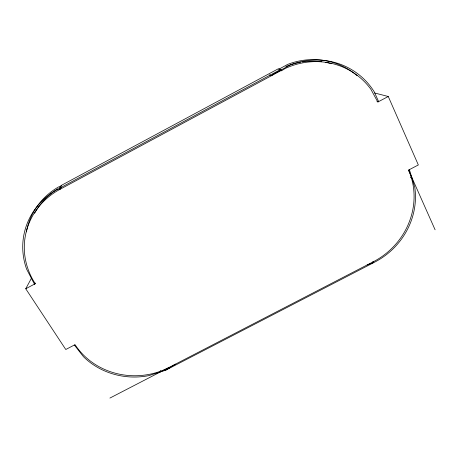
<?xml version="1.0" encoding="UTF-8"?>
<svg xmlns="http://www.w3.org/2000/svg" width="458" height="458" viewBox="0 0 458 458"><rect width="100%" height="100%" fill="white"/><g stroke="black" fill="none" stroke-linecap="round" stroke-linejoin="round"><path stroke-width="0.69" d="M160.546 371.862L160.546 370.511M60.193 187.734L59.517 188.736L56.099 190.162A72.622 68.156 9.7 0 0 26.673 269.258L34.453 284.137L35.066 282.952M169.506 368.301L169.002 367.488A69.914 64.526 -1.1 0 1 75.043 344.656L65.78 349.5L25.74 288.763L31.522 278.063M25.74 288.763L35.249 283.702A72.559 68.122 9.4 0 1 59.889 189.372L61.584 186.853M281.235 70.469L59.901 189.36L59.305 188.393L61.338 185.393L278.304 68.786L280.731 69.421L281.424 70.864L285.059 68.551A74.064 70.435 -52.2 0 1 370.837 89.184L377.798 102.048L388.264 96.495L418.337 164.949L408.536 170.078A71.431 66.53 -40.7 0 1 373.379 261.724L109.92 398.065M74.362 345.011L83.511 356.759A69.879 64.458 -1.1 0 0 148.844 375.634L165.601 370.236L175.466 364.144M34.453 284.137L35.249 283.702M278.579 69.364L287.698 64.389A72.662 69.175 -53 0 1 357.045 75.662M59.305 188.393L280.731 69.421M165.601 370.236L373.802 262.6L373.379 261.724M60.983 185.965L58.195 187.133A71.202 66.942 10 0 0 26.421 231.885M367.156 264.942L374.787 262.085A71.414 66.473 -40.8 0 0 414.782 187.356L409.389 169.632M374.667 92.997L388.264 96.495M279.798 69.685L281.012 70.011M377.403 101.241L378.634 101.602L374.14 91.669A74.127 70.486 -52.5 0 0 290.326 64.933L272.979 74.385L271.714 75.581L269.476 74.82M376.951 101.481L378.176 101.842M410.334 177.16L412.131 178.162M372.864 261.552L373.745 262.48M61.338 185.393L61.544 185.73M59.517 188.736L59.889 189.372M408.536 170.078L435.1 229.784M285.809 66.507A72.599 69.129 -52.6 0 1 300.849 62.179M302.234 61.956A72.599 69.129 -52.6 0 1 321.814 61.744M325.243 62.288A72.599 69.129 -52.6 0 1 331.346 63.708M34.642 213.268A71.145 66.908 9.8 0 1 46.453 197.673M46.956 197.192A71.145 66.908 9.8 0 1 58.2 188.501"/></g></svg>
